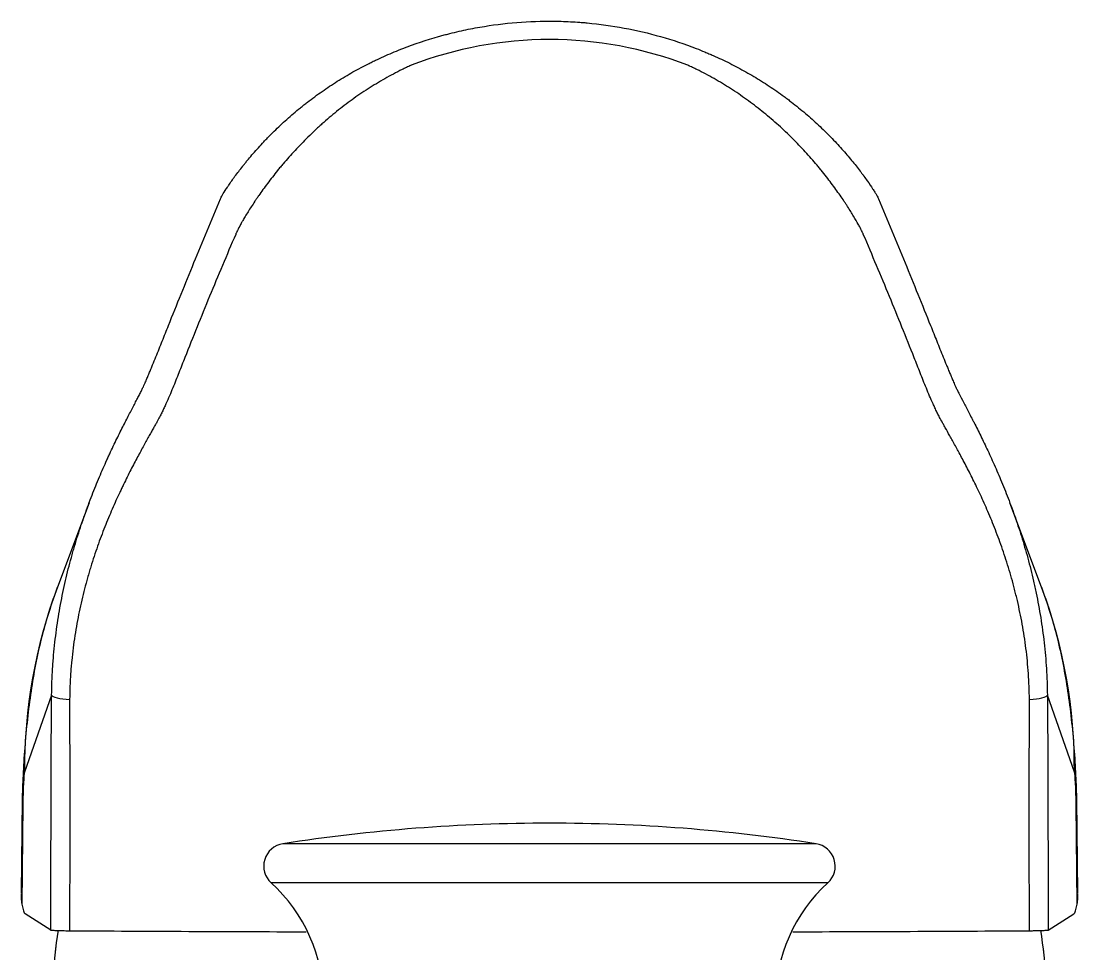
# Model space of a CAD drawing. Extents: x 1425 to 2779, y 0 to 992.
# Drawn here: x 1679.57 to 1726.36, y 470.81 to 512.1 of the extents above; entities that cross this region are included whole.
import ezdxf

# ---------------------------------------------------------------- set-up
doc = ezdxf.new("R2010")
doc.units = 0
doc.header["$LTSCALE"] = 10
doc.header["$MEASUREMENT"] = 0
doc.layers.add('1', color=7, linetype='CONTINUOUS')

msp = doc.modelspace()

# ---------------------------------------------------------------- linework, layer by layer
at = {"layer": '1', "color": 7, "linetype": 'Continuous', "lineweight": -3}
for p, q in [((1682.581, 490.775), (1681.179, 487.046)), ((1724.748, 487.046), (1723.344, 490.779)), ((1680.922, 482.261), (1679.726, 478.856)), ((1726.201, 478.856), (1725.004, 482.262)), ((1679.611, 477.641), (1679.572, 473.516)), ((1679.646, 477.424), (1679.605, 473.01)), ((1726.322, 473.01), (1726.281, 477.424)), ((1726.354, 473.516), (1726.316, 477.641)), ((1714.766, 475.686), (1691.159, 475.686)), ((1715.286, 473.959), (1690.639, 473.959)), ((1680.882, 471.857), (1679.747, 472.585)), ((1725.045, 471.857), (1726.18, 472.585))]:
    msp.add_line(p, q, dxfattribs=at)
for centre, radius, start, end in [((1702.962, 399.747), 76.851, 90, 98.83502), ((1702.962, 399.747), 76.851, 81.16498, 90), ((1691.312, 474.698), 1, 98.835, 227.6589), ((1714.612, 474.698), 1, 312.3411, 81.165), ((1685.845, 468.698), 7.117, 0, 47.6589), ((1720.08, 468.698), 7.117, 132.3411, 180), ((1702.962, 468.279), 22.042, 170.673, 176.4584), ((1702.962, 468.279), 22.042, 3.5416, 9.3401)]:
    msp.add_arc(centre, radius, start, end, dxfattribs=at)
for centre, major_axis, ratio, start_param, end_param in [((1702.963, 494.798), (16.761, 0), 0.983588, 1.196374, 1.945198), ((1702.963, 479.056), (-23.238, 0), 0.987739, 5.92761, 6.291881), ((1702.963, 479.056), (-23.238, 0), 0.987739, 3.132897, 3.497167), ((1681.921, 482.261), (1, -0.011), 0.194521, 3.198322, 4.510786), ((1724.006, 482.262), (-1, -0.011), 0.19495, 1.772358, 3.084859), ((1702.963, 477.635), (-23.353, 0), 0.164624, 6.257138, 6.338072), ((1702.963, 477.635), (-23.353, 0), 0.164624, 3.086706, 3.167495), ((1679.767, 482.578), (0, 10), 0.055702, 2.846716, 3.105896), ((1726.16, 482.578), (0, 10), 0.055702, 3.177289, 3.43647), ((1702.962, 468.279), (22.042, 0), 0.999391, 2.978311, 3.079817), ((1702.962, 468.279), (-22.042, 0), 0.999391, 3.203368, 3.304882)]:
    msp.add_ellipse(centre, major_axis=major_axis, ratio=ratio, start_param=start_param, end_param=end_param, dxfattribs=at)
for points, knots in [([(1696.469, 510.887), (1696.988, 511.088), (1697.516, 511.264), (1698.119, 511.435), (1698.186, 511.453), (1698.321, 511.49), (1698.388, 511.508), (1698.59, 511.56), (1698.995, 511.659), (1699.402, 511.744), (1700.217, 511.896), (1701.308, 512.046), (1702.408, 512.097), (1703.237, 512.097), (1703.514, 512.091), (1703.931, 512.072), (1704.07, 512.064), (1704.278, 512.049), (1704.348, 512.044), (1704.487, 512.033), (1704.556, 512.027), (1705.18, 511.969), (1705.728, 511.893), (1706.814, 511.69), (1707.351, 511.564), (1708.413, 511.263), (1708.939, 511.088), (1709.458, 510.887)], [0, 0, 0, 0, 0.125, 0.125, 0.140625, 0.140625, 0.15625, 0.15625, 0.1875, 0.25, 0.25, 0.375, 0.5, 0.5, 0.5625, 0.5625, 0.59375, 0.59375, 0.609375, 0.609375, 0.625, 0.625, 0.75, 0.75, 0.875, 0.875, 1, 1, 1, 1]), ([(1688.397, 504.231), (1688.414, 504.272), (1688.444, 504.329), (1688.53, 504.477), (1688.585, 504.566), (1688.67, 504.697), (1688.687, 504.724), (1688.715, 504.766), (1688.725, 504.781), (1688.744, 504.81), (1688.794, 504.883), (1688.848, 504.961), (1688.985, 505.156), (1689.088, 505.297), (1689.26, 505.523), (1689.32, 505.6), (1689.399, 505.7), (1689.415, 505.72), (1689.448, 505.761), (1689.496, 505.821), (1689.547, 505.883), (1689.716, 506.089), (1689.862, 506.259), (1690.094, 506.518), (1690.173, 506.606), (1690.296, 506.737), (1690.338, 506.782), (1690.422, 506.87), (1690.465, 506.915), (1690.682, 507.137), (1690.862, 507.314), (1691.236, 507.664), (1691.429, 507.837), (1691.73, 508.094), (1691.832, 508.179), (1691.987, 508.305), (1692.039, 508.347), (1692.144, 508.43), (1692.197, 508.471), (1692.462, 508.676), (1692.678, 508.835), (1693.117, 509.142), (1693.341, 509.29), (1693.796, 509.577), (1694.028, 509.714), (1694.498, 509.979), (1694.737, 510.107), (1695.041, 510.259), (1695.102, 510.289), (1695.224, 510.348), (1695.408, 510.436), (1695.593, 510.521), (1695.965, 510.685), (1696.216, 510.789), (1696.469, 510.887)], [0, 0, 0, 0, 0.0625, 0.0625, 0.125, 0.125, 0.140625, 0.140625, 0.148437, 0.148437, 0.15625, 0.1875, 0.1875, 0.25, 0.25, 0.28125, 0.28125, 0.289062, 0.289062, 0.296875, 0.3125, 0.3125, 0.375, 0.375, 0.40625, 0.40625, 0.421875, 0.421875, 0.4375, 0.4375, 0.5, 0.5, 0.5625, 0.5625, 0.59375, 0.59375, 0.609375, 0.609375, 0.625, 0.625, 0.6875, 0.6875, 0.75, 0.75, 0.8125, 0.8125, 0.875, 0.875, 0.890625, 0.890625, 0.90625, 0.9375, 0.9375, 1, 1, 1, 1]), ([(1709.458, 510.887), (1709.585, 510.838), (1709.711, 510.788), (1709.899, 510.71), (1709.962, 510.683), (1710.086, 510.63), (1710.397, 510.495), (1710.702, 510.351), (1711.185, 510.109), (1711.422, 509.983), (1711.891, 509.719), (1712.122, 509.582), (1712.577, 509.296), (1712.801, 509.148), (1713.132, 508.917), (1713.242, 508.838), (1713.404, 508.718), (1713.459, 508.678), (1713.566, 508.597), (1713.62, 508.556), (1713.886, 508.351), (1714.092, 508.183), (1714.492, 507.842), (1714.686, 507.669), (1714.967, 507.406), (1715.058, 507.318), (1715.194, 507.185), (1715.261, 507.119), (1715.327, 507.052), (1715.371, 507.007), (1715.393, 506.985), (1715.588, 506.785), (1715.752, 506.609), (1716.061, 506.264), (1716.205, 506.095), (1716.476, 505.767), (1716.601, 505.608), (1716.747, 505.417), (1716.775, 505.38), (1716.83, 505.306), (1716.911, 505.197), (1716.984, 505.095), (1717.122, 504.9), (1717.202, 504.782), (1717.304, 504.625), (1717.335, 504.576), (1717.378, 504.507), (1717.391, 504.485), (1717.416, 504.444), (1717.428, 504.424), (1717.46, 504.367), (1717.497, 504.301), (1717.521, 504.251), (1717.53, 504.231)], [0, 0, 0, 0, 0.03125, 0.03125, 0.046875, 0.046875, 0.0625, 0.125, 0.125, 0.1875, 0.1875, 0.25, 0.25, 0.3125, 0.3125, 0.34375, 0.34375, 0.359375, 0.359375, 0.375, 0.375, 0.4375, 0.4375, 0.5, 0.5, 0.53125, 0.53125, 0.546875, 0.554687, 0.554687, 0.5625, 0.5625, 0.625, 0.625, 0.6875, 0.6875, 0.75, 0.75, 0.765625, 0.765625, 0.78125, 0.8125, 0.8125, 0.875, 0.875, 0.90625, 0.90625, 0.921875, 0.921875, 0.9375, 0.9375, 0.96875, 1, 1, 1, 1]), ([(1696.83, 510.141), (1696.797, 510.126), (1696.764, 510.111), (1696.699, 510.08), (1696.601, 510.034), (1696.374, 509.924), (1696.052, 509.759), (1695.799, 509.62), (1695.547, 509.478), (1695.422, 509.404), (1695.051, 509.18), (1694.809, 509.025), (1694.335, 508.702), (1694.103, 508.534), (1693.649, 508.188), (1693.427, 508.01), (1693.102, 507.734), (1692.995, 507.641), (1692.836, 507.499), (1692.757, 507.428), (1692.679, 507.356), (1692.627, 507.307), (1692.601, 507.283), (1692.368, 507.065), (1692.17, 506.87), (1691.788, 506.476), (1691.605, 506.278), (1691.342, 505.981), (1691.256, 505.881), (1691.13, 505.733), (1691.088, 505.683), (1691.007, 505.585), (1690.966, 505.536), (1690.768, 505.292), (1690.62, 505.101), (1690.342, 504.73), (1690.212, 504.55), (1690.076, 504.355), (1690.061, 504.333), (1690.032, 504.29), (1689.988, 504.226), (1689.889, 504.08), (1689.811, 503.961), (1689.662, 503.731), (1689.573, 503.588), (1689.455, 503.391), (1689.418, 503.329), (1689.375, 503.254), (1689.367, 503.239), (1689.35, 503.211), (1689.326, 503.168), (1689.303, 503.127), (1689.231, 502.997), (1689.184, 502.908), (1689.129, 502.796), (1689.114, 502.763), (1689.094, 502.719), (1689.086, 502.698), (1689.077, 502.677), (1689.073, 502.666), (1689.072, 502.662), (1689.071, 502.66), (1689.07, 502.658), (1689.07, 502.658), (1689.07, 502.657)], [0, 0, 0, 0, 0.007813, 0.007813, 0.015625, 0.03125, 0.0625, 0.09375, 0.09375, 0.125, 0.125, 0.1875, 0.1875, 0.25, 0.25, 0.3125, 0.3125, 0.34375, 0.34375, 0.359375, 0.367188, 0.367188, 0.375, 0.375, 0.4375, 0.4375, 0.5, 0.5, 0.53125, 0.53125, 0.546875, 0.546875, 0.5625, 0.5625, 0.625, 0.625, 0.6875, 0.6875, 0.695313, 0.695313, 0.703125, 0.71875, 0.75, 0.75, 0.8125, 0.8125, 0.84375, 0.84375, 0.851563, 0.851563, 0.859375, 0.875, 0.875, 0.9375, 0.9375, 0.96875, 0.96875, 0.984375, 0.992188, 0.996094, 0.998047, 0.999023, 0.999023, 1, 1, 1, 1]), ([(1696.833, 510.143), (1696.832, 510.142), (1696.831, 510.142), (1696.83, 510.141), (1696.83, 510.141), (1696.83, 510.141)], [0, 0, 0, 0, 0.98353, 0.98353, 1, 1, 1, 1]), ([(1709.097, 510.141), (1709.097, 510.141), (1709.097, 510.141), (1709.096, 510.142), (1709.095, 510.142), (1709.094, 510.142)], [0, 0, 0, 0, 0.01652, 0.01652, 1, 1, 1, 1]), ([(1716.857, 502.657), (1716.857, 502.658), (1716.856, 502.659), (1716.855, 502.662), (1716.854, 502.666), (1716.85, 502.676), (1716.841, 502.698), (1716.832, 502.719), (1716.813, 502.764), (1716.781, 502.831), (1716.738, 502.915), (1716.69, 503.006), (1716.663, 503.055), (1716.576, 503.213), (1716.507, 503.332), (1716.35, 503.594), (1716.261, 503.737), (1716.135, 503.931), (1716.109, 503.971), (1716.069, 504.031), (1716.056, 504.052), (1716.029, 504.093), (1715.96, 504.196), (1715.888, 504.302), (1715.707, 504.561), (1715.578, 504.74), (1715.3, 505.11), (1715.152, 505.301), (1714.953, 505.545), (1714.893, 505.618), (1714.831, 505.692), (1714.789, 505.742), (1714.768, 505.767), (1714.662, 505.891), (1714.576, 505.991), (1714.312, 506.289), (1714.128, 506.487), (1713.746, 506.881), (1713.547, 507.076), (1713.237, 507.366), (1713.132, 507.462), (1712.918, 507.653), (1712.81, 507.747), (1712.482, 508.024), (1712.259, 508.202), (1711.805, 508.548), (1711.574, 508.714), (1711.103, 509.035), (1710.863, 509.189), (1710.374, 509.484), (1710.125, 509.625), (1709.744, 509.826), (1709.553, 509.924), (1709.326, 510.034), (1709.212, 510.088), (1709.154, 510.115), (1709.13, 510.126), (1709.113, 510.134), (1709.105, 510.137), (1709.097, 510.141)], [0, 0, 0, 0, 0.001953, 0.001953, 0.003906, 0.007813, 0.015625, 0.03125, 0.03125, 0.0625, 0.09375, 0.09375, 0.125, 0.125, 0.1875, 0.1875, 0.25, 0.25, 0.265625, 0.265625, 0.273438, 0.273438, 0.28125, 0.3125, 0.3125, 0.375, 0.375, 0.4375, 0.4375, 0.453125, 0.460938, 0.460938, 0.46875, 0.46875, 0.5, 0.5, 0.5625, 0.5625, 0.625, 0.625, 0.65625, 0.65625, 0.6875, 0.6875, 0.75, 0.75, 0.8125, 0.8125, 0.875, 0.875, 0.9375, 0.9375, 0.96875, 0.984375, 0.992188, 0.996094, 0.998047, 0.998047, 1, 1, 1, 1]), ([(1680.922, 482.261), (1680.927, 482.66), (1680.941, 483.055), (1680.972, 483.544), (1680.979, 483.641), (1680.994, 483.836), (1681.002, 483.933), (1681.027, 484.223), (1681.047, 484.415), (1681.111, 484.984), (1681.163, 485.358), (1681.281, 486.091), (1681.348, 486.452), (1681.495, 487.16), (1681.575, 487.507), (1681.704, 488.019), (1681.749, 488.188), (1681.817, 488.439), (1681.841, 488.523), (1681.888, 488.688), (1681.911, 488.77), (1682.031, 489.177), (1682.131, 489.492), (1682.336, 490.105), (1682.441, 490.401), (1682.655, 490.976), (1682.764, 491.255), (1682.984, 491.793), (1683.094, 492.054), (1683.26, 492.431), (1683.315, 492.554), (1683.383, 492.705), (1683.397, 492.735), (1683.424, 492.795), (1683.465, 492.885), (1683.506, 492.972), (1683.641, 493.26), (1683.746, 493.479), (1683.949, 493.894), (1684.048, 494.09), (1684.235, 494.458), (1684.324, 494.631), (1684.491, 494.954), (1684.57, 495.104), (1684.66, 495.277), (1684.677, 495.311), (1684.712, 495.377), (1684.729, 495.41), (1684.778, 495.505), (1684.839, 495.624), (1684.892, 495.729), (1684.94, 495.827), (1684.962, 495.872), (1685.021, 495.997), (1685.052, 496.068), (1685.11, 496.201), (1685.135, 496.263), (1685.174, 496.356), (1685.187, 496.387), (1685.213, 496.45), (1685.226, 496.481), (1685.252, 496.544), (1685.265, 496.575), (1685.291, 496.637), (1685.304, 496.668), (1685.343, 496.761), (1685.368, 496.822), (1685.443, 497.004), (1685.492, 497.123), (1685.587, 497.359), (1685.635, 497.476), (1685.728, 497.708), (1685.82, 497.938), (1685.912, 498.167), (1686.004, 498.397), (1686.05, 498.512), (1686.281, 499.087), (1686.468, 499.55), (1686.844, 500.477), (1687.033, 500.942), (1687.607, 502.342), (1687.997, 503.283), (1688.397, 504.231)], [0, 0, 0, 0, 0.015625, 0.015625, 0.019531, 0.019531, 0.023437, 0.023437, 0.03125, 0.03125, 0.046875, 0.046875, 0.0625, 0.0625, 0.078125, 0.078125, 0.085937, 0.085937, 0.089844, 0.089844, 0.09375, 0.09375, 0.109375, 0.109375, 0.125, 0.125, 0.140625, 0.140625, 0.15625, 0.15625, 0.164062, 0.164062, 0.166016, 0.166016, 0.167969, 0.171875, 0.171875, 0.1875, 0.1875, 0.203125, 0.203125, 0.21875, 0.21875, 0.234375, 0.234375, 0.238281, 0.238281, 0.242187, 0.242187, 0.25, 0.257812, 0.257812, 0.265625, 0.265625, 0.28125, 0.28125, 0.296875, 0.296875, 0.304687, 0.304687, 0.3125, 0.3125, 0.320312, 0.320312, 0.328125, 0.328125, 0.34375, 0.34375, 0.375, 0.375, 0.40625, 0.40625, 0.4375, 0.46875, 0.46875, 0.5, 0.5, 0.625, 0.625, 0.75, 0.75, 1, 1, 1, 1]), ([(1717.53, 504.231), (1717.73, 503.756), (1717.928, 503.282), (1718.32, 502.34), (1718.514, 501.87), (1718.896, 500.936), (1719.085, 500.471), (1719.462, 499.543), (1719.649, 499.08), (1719.88, 498.503), (1719.926, 498.388), (1720.019, 498.158), (1720.065, 498.043), (1720.204, 497.696), (1720.297, 497.464), (1720.441, 497.109), (1720.49, 496.99), (1720.564, 496.809), (1720.589, 496.748), (1720.64, 496.625), (1720.666, 496.564), (1720.704, 496.471), (1720.724, 496.424), (1720.75, 496.362), (1720.776, 496.3), (1720.795, 496.253), (1720.823, 496.188), (1720.837, 496.155), (1720.882, 496.051), (1720.916, 495.976), (1720.978, 495.847), (1721, 495.802), (1721.049, 495.704), (1721.075, 495.651), (1721.159, 495.485), (1721.223, 495.362), (1721.365, 495.089), (1721.443, 494.94), (1721.569, 494.696), (1721.612, 494.612), (1721.669, 494.502), (1721.68, 494.48), (1721.703, 494.435), (1721.715, 494.413), (1721.75, 494.344), (1721.867, 494.114), (1721.991, 493.866), (1722.195, 493.45), (1722.3, 493.231), (1722.514, 492.773), (1722.622, 492.533), (1722.841, 492.034), (1722.951, 491.774), (1723.117, 491.367), (1723.172, 491.229), (1723.281, 490.947), (1723.336, 490.804), (1723.497, 490.369), (1723.602, 490.071), (1723.807, 489.458), (1723.905, 489.144), (1724.095, 488.498), (1724.186, 488.166), (1724.314, 487.656), (1724.355, 487.483), (1724.405, 487.265), (1724.415, 487.221), (1724.435, 487.133), (1724.444, 487.089), (1724.473, 486.956), (1724.492, 486.868), (1724.584, 486.422), (1724.651, 486.061), (1724.768, 485.329), (1724.819, 484.958), (1724.903, 484.205), (1724.937, 483.824), (1724.985, 483.051), (1725, 482.659), (1725.004, 482.262)], [0, 0, 0, 0, 0.125, 0.125, 0.25, 0.25, 0.375, 0.375, 0.5, 0.5, 0.53125, 0.53125, 0.5625, 0.5625, 0.625, 0.625, 0.65625, 0.65625, 0.671875, 0.671875, 0.6875, 0.6875, 0.695312, 0.699219, 0.703125, 0.710937, 0.710937, 0.71875, 0.71875, 0.734375, 0.734375, 0.742187, 0.742187, 0.75, 0.75, 0.765625, 0.765625, 0.78125, 0.78125, 0.789062, 0.789062, 0.791016, 0.791016, 0.792969, 0.792969, 0.796875, 0.8125, 0.8125, 0.828125, 0.828125, 0.84375, 0.84375, 0.859375, 0.859375, 0.867187, 0.867187, 0.875, 0.875, 0.890625, 0.890625, 0.90625, 0.90625, 0.921875, 0.921875, 0.929687, 0.929687, 0.931641, 0.931641, 0.933594, 0.933594, 0.9375, 0.9375, 0.953125, 0.953125, 0.96875, 0.96875, 0.984375, 0.984375, 1, 1, 1, 1]), ([(1689.07, 502.657), (1688.871, 502.197), (1688.675, 501.739), (1688.29, 500.826), (1688.101, 500.371), (1687.727, 499.464), (1687.544, 499.011), (1687.179, 498.108), (1686.998, 497.657), (1686.776, 497.096), (1686.732, 496.984), (1686.643, 496.761), (1686.599, 496.649), (1686.467, 496.313), (1686.378, 496.089), (1686.238, 495.748), (1686.19, 495.633), (1686.091, 495.401), (1686.039, 495.283), (1685.971, 495.134), (1685.957, 495.104), (1685.93, 495.044), (1685.902, 494.984), (1685.873, 494.924), (1685.845, 494.864), (1685.831, 494.834), (1685.787, 494.745), (1685.758, 494.685), (1685.692, 494.557), (1685.655, 494.488), (1685.6, 494.387), (1685.588, 494.366), (1685.564, 494.322), (1685.551, 494.299), (1685.511, 494.227), (1685.482, 494.176), (1685.436, 494.093), (1685.42, 494.065), (1685.388, 494.006), (1685.371, 493.976), (1685.319, 493.884), (1685.283, 493.82), (1685.17, 493.618), (1685.089, 493.471), (1684.916, 493.157), (1684.824, 492.988), (1684.631, 492.628), (1684.53, 492.436), (1684.321, 492.03), (1684.213, 491.815), (1684.089, 491.56), (1684.076, 491.531), (1684.048, 491.474), (1684.006, 491.387), (1683.909, 491.182), (1683.826, 491.002), (1683.659, 490.633), (1683.548, 490.377), (1683.328, 489.848), (1683.219, 489.574), (1683.006, 489.005), (1682.902, 488.711), (1682.751, 488.255), (1682.702, 488.1), (1682.629, 487.864), (1682.606, 487.784), (1682.558, 487.624), (1682.535, 487.543), (1682.42, 487.139), (1682.334, 486.808), (1682.176, 486.131), (1682.104, 485.786), (1681.976, 485.081), (1681.919, 484.721), (1681.849, 484.17), (1681.828, 483.984), (1681.8, 483.703), (1681.792, 483.609), (1681.776, 483.419), (1681.769, 483.324), (1681.736, 482.848), (1681.721, 482.463), (1681.719, 482.073)], [0, 0, 0, 0, 0.125, 0.125, 0.25, 0.25, 0.375, 0.375, 0.5, 0.5, 0.53125, 0.53125, 0.5625, 0.5625, 0.625, 0.625, 0.65625, 0.65625, 0.6875, 0.6875, 0.695313, 0.695313, 0.703125, 0.710938, 0.710938, 0.71875, 0.71875, 0.734375, 0.734375, 0.75, 0.75, 0.753906, 0.753906, 0.757813, 0.757813, 0.765625, 0.765625, 0.769531, 0.769531, 0.773438, 0.773438, 0.78125, 0.78125, 0.796875, 0.796875, 0.8125, 0.8125, 0.828125, 0.828125, 0.84375, 0.84375, 0.845703, 0.845703, 0.847656, 0.851563, 0.859375, 0.859375, 0.875, 0.875, 0.890625, 0.890625, 0.90625, 0.90625, 0.914063, 0.914063, 0.917969, 0.917969, 0.921875, 0.921875, 0.9375, 0.9375, 0.953125, 0.953125, 0.96875, 0.96875, 0.976563, 0.976563, 0.980469, 0.980469, 0.984375, 0.984375, 1, 1, 1, 1]), ([(1724.208, 482.073), (1724.206, 482.462), (1724.191, 482.844), (1724.152, 483.408), (1724.137, 483.594), (1724.101, 483.964), (1724.039, 484.515), (1723.956, 485.052), (1723.828, 485.758), (1723.756, 486.105), (1723.657, 486.532), (1723.637, 486.616), (1723.595, 486.785), (1723.532, 487.035), (1723.466, 487.28), (1723.33, 487.762), (1723.234, 488.075), (1723.035, 488.681), (1722.932, 488.975), (1722.719, 489.546), (1722.609, 489.822), (1722.387, 490.359), (1722.276, 490.615), (1722.054, 491.107), (1721.943, 491.342), (1721.725, 491.791), (1721.618, 492.005), (1721.41, 492.412), (1721.308, 492.605), (1721.162, 492.879), (1721.114, 492.967), (1721.056, 493.074), (1721.044, 493.096), (1721.021, 493.138), (1720.987, 493.2), (1720.954, 493.261), (1720.844, 493.46), (1720.763, 493.606), (1720.614, 493.872), (1720.546, 493.993), (1720.456, 494.154), (1720.427, 494.205), (1720.375, 494.3), (1720.35, 494.345), (1720.282, 494.47), (1720.243, 494.542), (1720.192, 494.642), (1720.175, 494.674), (1720.144, 494.736), (1720.129, 494.766), (1720.1, 494.826), (1720.085, 494.856), (1720.057, 494.915), (1720.043, 494.945), (1720.001, 495.035), (1719.973, 495.095), (1719.893, 495.272), (1719.841, 495.389), (1719.742, 495.621), (1719.694, 495.736), (1719.553, 496.078), (1719.463, 496.304), (1719.331, 496.64), (1719.286, 496.753), (1719.198, 496.977), (1718.976, 497.539), (1718.75, 498.103), (1718.385, 499.006), (1718.202, 499.458), (1717.828, 500.366), (1717.638, 500.822), (1717.252, 501.737), (1717.056, 502.196), (1716.857, 502.657)], [0, 0, 0, 0, 0.015625, 0.015625, 0.023438, 0.023438, 0.03125, 0.046875, 0.046875, 0.0625, 0.0625, 0.066406, 0.066406, 0.070313, 0.078125, 0.078125, 0.09375, 0.09375, 0.109375, 0.109375, 0.125, 0.125, 0.140625, 0.140625, 0.15625, 0.15625, 0.171875, 0.171875, 0.1875, 0.1875, 0.195313, 0.195313, 0.197266, 0.197266, 0.199219, 0.203125, 0.203125, 0.21875, 0.21875, 0.234375, 0.234375, 0.242188, 0.242188, 0.25, 0.25, 0.265625, 0.265625, 0.273438, 0.273438, 0.28125, 0.28125, 0.289063, 0.289063, 0.296875, 0.296875, 0.3125, 0.3125, 0.34375, 0.34375, 0.375, 0.375, 0.4375, 0.4375, 0.46875, 0.46875, 0.5, 0.625, 0.625, 0.75, 0.75, 0.875, 0.875, 1, 1, 1, 1]), ([(1681.17, 487.023), (1680.91, 486.326), (1680.448, 484.862), (1680.004, 482.631), (1679.766, 480.539), (1679.657, 478.87), (1679.627, 478.103), (1679.618, 477.735)], [0, 0, 0, 0, 0.243233, 0.500271, 0.757587, 0.881716, 1, 1, 1, 1]), ([(1726.308, 477.735), (1726.299, 478.103), (1726.27, 478.87), (1726.161, 480.539), (1725.922, 482.631), (1725.479, 484.862), (1725.016, 486.326), (1724.757, 487.023)], [0, 0, 0, 0, 0.118284, 0.242412, 0.499729, 0.756767, 1, 1, 1, 1]), ([(1680.882, 471.857), (1680.884, 472.725), (1680.887, 473.594), (1680.89, 474.896), (1680.892, 475.33), (1680.894, 475.981), (1680.894, 476.198), (1680.895, 476.632), (1680.896, 476.849), (1680.898, 477.283), (1680.898, 477.5), (1680.899, 477.825), (1680.899, 477.934), (1680.9, 478.151), (1680.902, 478.694), (1680.903, 479.236), (1680.906, 480.104), (1680.908, 480.537), (1680.912, 481.185), (1680.914, 481.401), (1680.918, 481.831), (1680.92, 482.046), (1680.922, 482.261)], [0, 0, 0, 0, 0.25, 0.25, 0.375, 0.375, 0.4375, 0.4375, 0.5, 0.5, 0.5625, 0.5625, 0.59375, 0.59375, 0.625, 0.75, 0.75, 0.875, 0.875, 0.9375, 0.9375, 1, 1, 1, 1]), ([(1681.719, 482.073), (1681.717, 481.863), (1681.717, 481.652), (1681.716, 481.335), (1681.716, 481.229), (1681.717, 481.017), (1681.717, 480.911), (1681.718, 480.379), (1681.721, 479.952), (1681.724, 479.097), (1681.726, 478.669), (1681.726, 478.134), (1681.727, 478.027), (1681.727, 477.813), (1681.727, 477.492), (1681.726, 477.171), (1681.726, 476.744), (1681.726, 476.53), (1681.725, 476.102), (1681.725, 475.888), (1681.724, 475.246), (1681.723, 474.819), (1681.719, 473.535), (1681.716, 472.68), (1681.713, 471.824)], [0, 0, 0, 0, 0.0625, 0.0625, 0.09375, 0.09375, 0.125, 0.125, 0.25, 0.25, 0.375, 0.375, 0.40625, 0.40625, 0.4375, 0.5, 0.5, 0.5625, 0.5625, 0.625, 0.625, 0.75, 0.75, 1, 1, 1, 1]), ([(1724.214, 471.824), (1724.211, 472.679), (1724.208, 473.534), (1724.205, 474.603), (1724.204, 474.817), (1724.203, 475.244), (1724.203, 475.458), (1724.201, 476.099), (1724.2, 476.527), (1724.2, 477.168), (1724.199, 477.489), (1724.2, 477.81), (1724.2, 478.024), (1724.2, 478.13), (1724.201, 478.665), (1724.203, 479.093), (1724.207, 479.948), (1724.209, 480.374), (1724.21, 480.906), (1724.21, 481.013), (1724.211, 481.225), (1724.21, 481.544), (1724.209, 481.861), (1724.208, 482.073)], [0, 0, 0, 0, 0.25, 0.25, 0.3125, 0.3125, 0.375, 0.375, 0.5, 0.5, 0.5625, 0.59375, 0.59375, 0.625, 0.625, 0.75, 0.75, 0.875, 0.875, 0.90625, 0.90625, 0.9375, 1, 1, 1, 1]), ([(1725.004, 482.262), (1725.007, 482.047), (1725.009, 481.832), (1725.013, 481.401), (1725.014, 481.185), (1725.019, 480.537), (1725.021, 480.104), (1725.024, 479.237), (1725.025, 478.803), (1725.026, 478.26), (1725.027, 478.151), (1725.027, 477.934), (1725.027, 477.825), (1725.028, 477.5), (1725.029, 477.283), (1725.031, 476.632), (1725.032, 476.198), (1725.034, 475.547), (1725.035, 475.33), (1725.036, 474.896), (1725.037, 474.679), (1725.04, 473.594), (1725.043, 472.726), (1725.045, 471.857)], [0, 0, 0, 0, 0.0625, 0.0625, 0.125, 0.125, 0.25, 0.25, 0.375, 0.375, 0.40625, 0.40625, 0.4375, 0.4375, 0.5, 0.5, 0.625, 0.625, 0.6875, 0.6875, 0.75, 0.75, 1, 1, 1, 1]), ([(1679.572, 473.49), (1679.571, 473.425), (1679.572, 473.363), (1679.579, 473.194), (1679.589, 473.096), (1679.605, 473.01)], [0, 0, 0, 0, 0.346125, 0.346125, 1, 1, 1, 1]), ([(1726.322, 473.01), (1726.338, 473.096), (1726.348, 473.194), (1726.354, 473.363), (1726.355, 473.425), (1726.355, 473.49)], [0, 0, 0, 0, 0.653875, 0.653875, 1, 1, 1, 1]), ([(1681.713, 471.824), (1681.657, 471.824), (1681.548, 471.825), (1681.446, 471.827), (1681.347, 471.829), (1681.3, 471.83), (1681.213, 471.833), (1681.172, 471.834), (1681.097, 471.837), (1681.063, 471.839), (1681.003, 471.842), (1680.978, 471.844), (1680.934, 471.847), (1680.917, 471.849), (1680.893, 471.853), (1680.885, 471.855), (1680.882, 471.857)], [0, 0, 0, 0, 0.125, 0.25, 0.25, 0.375, 0.375, 0.5, 0.5, 0.625, 0.625, 0.75, 0.75, 0.875, 0.875, 1, 1, 1, 1]), ([(1692.186, 471.777), (1690.451, 471.782), (1688.719, 471.788), (1685.228, 471.804), (1683.468, 471.813), (1681.713, 471.824)], [0, 0, 0, 0, 0.494854, 0.494854, 1, 1, 1, 1]), ([(1724.214, 471.824), (1722.458, 471.813), (1720.698, 471.804), (1717.205, 471.788), (1715.473, 471.782), (1713.737, 471.777)], [0, 0, 0, 0, 0.505306, 0.505306, 1, 1, 1, 1]), ([(1725.045, 471.857), (1725.042, 471.855), (1725.026, 471.851), (1724.993, 471.848), (1724.949, 471.844), (1724.923, 471.842), (1724.864, 471.839), (1724.83, 471.837), (1724.755, 471.834), (1724.714, 471.833), (1724.627, 471.83), (1724.58, 471.829), (1724.481, 471.827), (1724.43, 471.826), (1724.324, 471.825), (1724.27, 471.824), (1724.214, 471.824)], [0, 0, 0, 0, 0.125, 0.25, 0.25, 0.375, 0.375, 0.5, 0.5, 0.625, 0.625, 0.75, 0.75, 0.875, 0.875, 1, 1, 1, 1])]:
    msp.add_open_spline(points, degree=3, knots=knots, dxfattribs=at)
for points in [[(1679.726, 478.856), (1679.685, 478.74), (1679.653, 478.168), (1679.646, 477.424)], [(1726.281, 477.424), (1726.274, 478.168), (1726.241, 478.74), (1726.201, 478.856)]]:
    msp.add_open_spline(points, degree=3, dxfattribs=at)

doc.saveas('drawing.dxf')
